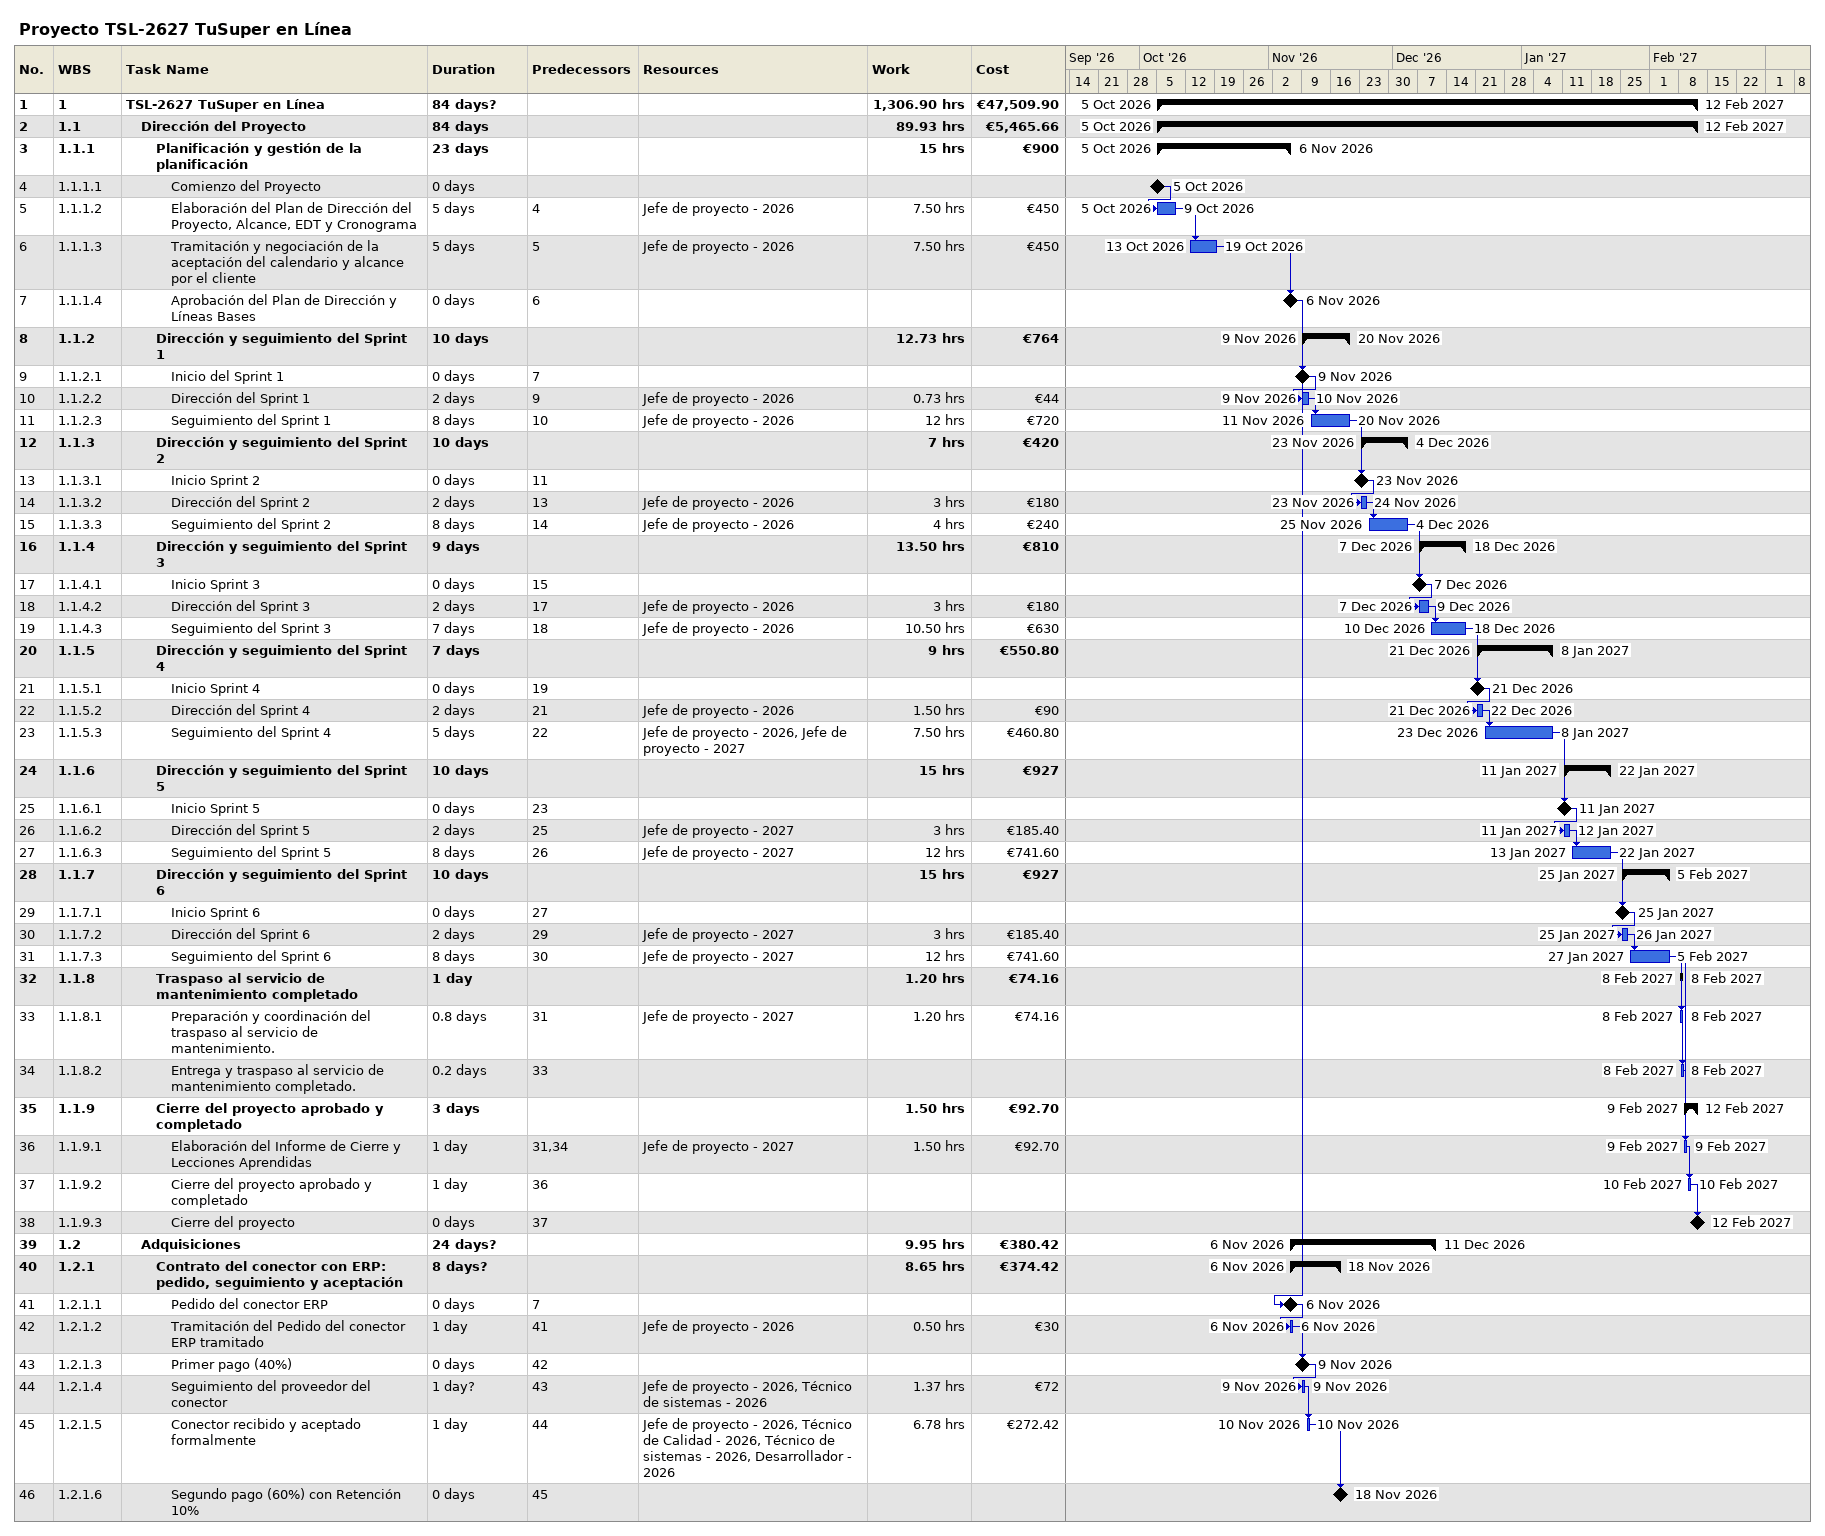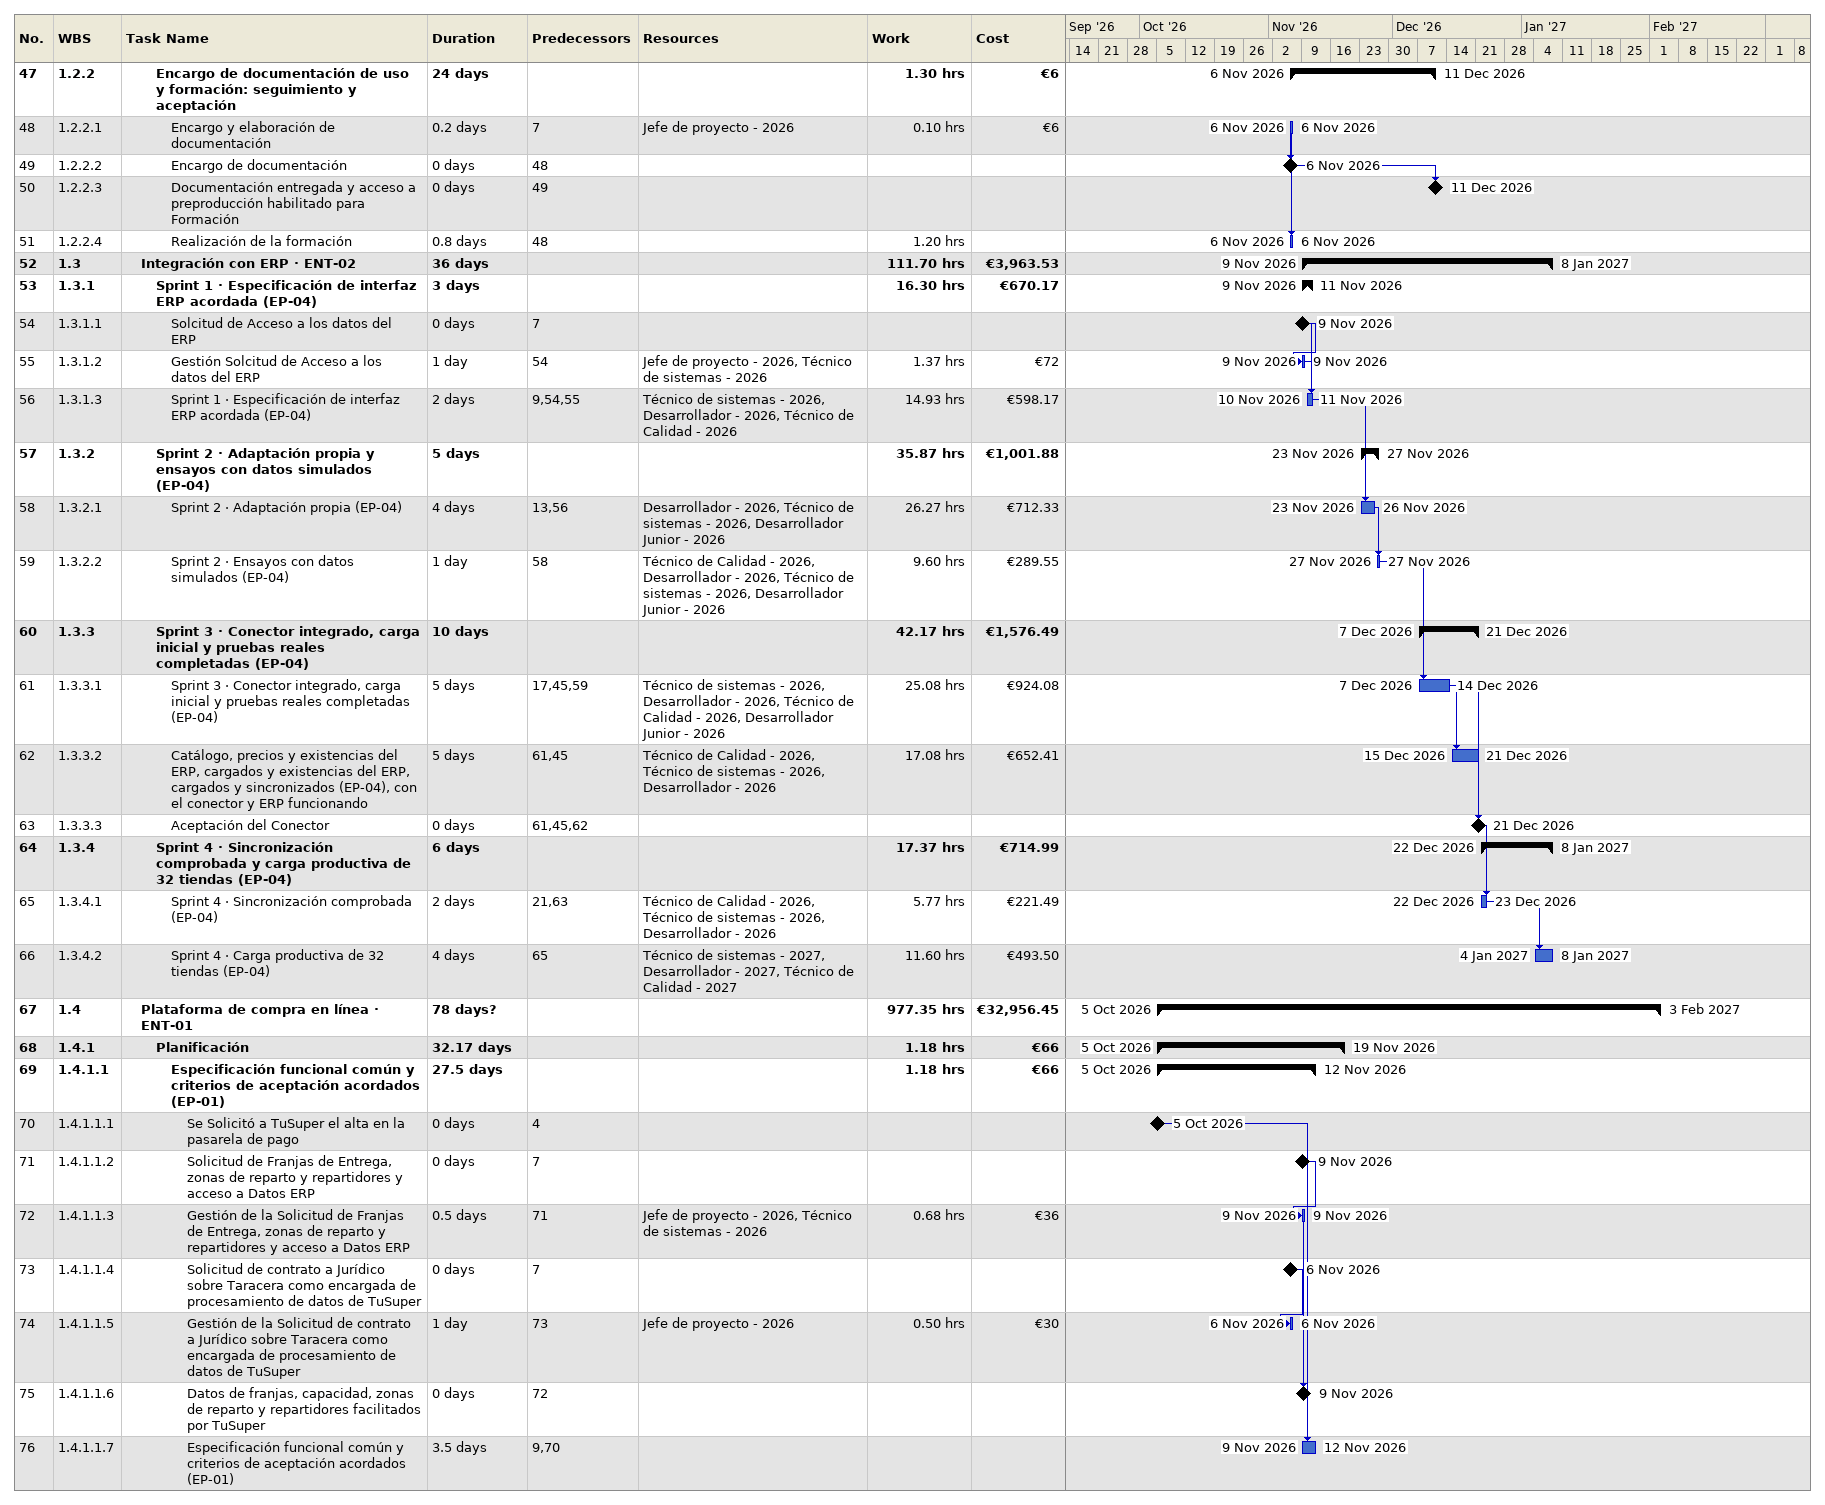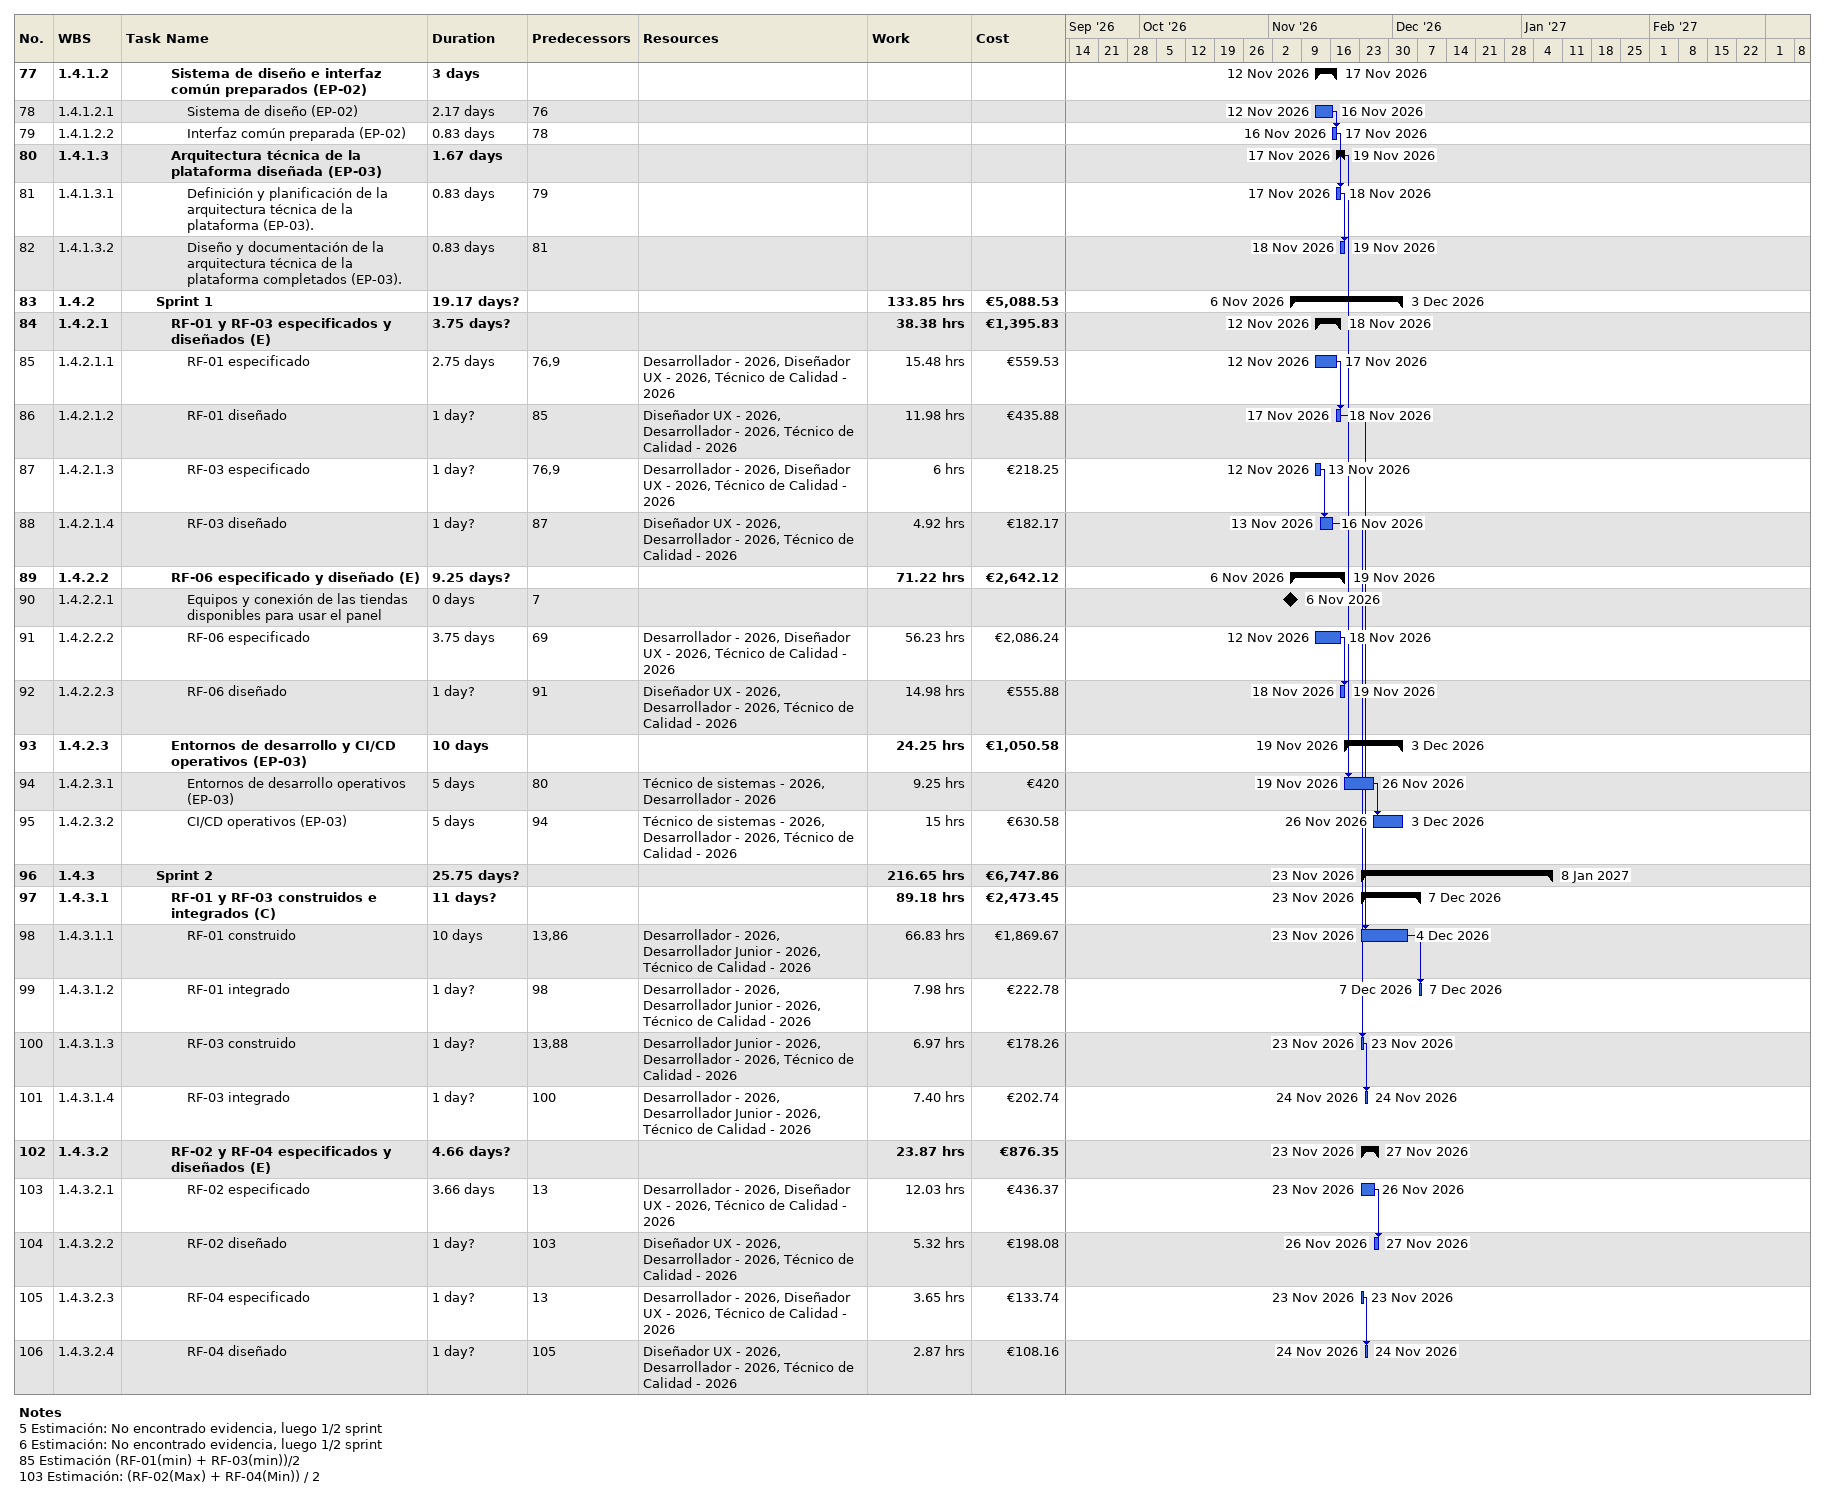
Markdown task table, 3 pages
Proyecto TSL-2627 TuSuper en Línea

| ID | WBS | Task | Duration | Start | Finish | Predecessors | Resources | Work (h) | Cost (€) |
|---|---|---|---|---|---|---|---|---|---|
| 1 | 1 | **TSL-2627 TuSuper en Línea** | 84d? | 2026-10-05 | 2027-02-12 |  |  | 1306.90 | 47509.90 |
| 2 | 1.1 | **Dirección del Proyecto** | 84d | 2026-10-05 | 2027-02-12 |  |  | 89.93 | 5465.66 |
| 3 | 1.1.1 | **Planificación y gestión de la planificación** | 23d | 2026-10-05 | 2026-11-06 |  |  | 15 | 900 |
| 4 | 1.1.1.1 | Comienzo del Proyecto | 0d | 2026-10-05 | 2026-10-05 |  |  |  |  |
| 5 | 1.1.1.2 | Elaboración del Plan de Dirección del Proyecto, Alcance, EDT y Cronograma | 5d | 2026-10-05 | 2026-10-09 | 4 | Jefe de proyecto - 2026 | 7.50 | 450 |
| 6 | 1.1.1.3 | Tramitación y negociación de la aceptación del calendario y alcance por el cliente | 5d | 2026-10-13 | 2026-10-19 | 5 | Jefe de proyecto - 2026 | 7.50 | 450 |
| 7 | 1.1.1.4 | Aprobación del Plan de Dirección y Líneas Bases | 0d | 2026-11-06 | 2026-11-06 | 6 |  |  |  |
| 8 | 1.1.2 | **Dirección y seguimiento del Sprint 1** | 10d | 2026-11-09 | 2026-11-20 |  |  | 12.73 | 764 |
| 9 | 1.1.2.1 | Inicio del Sprint 1 | 0d | 2026-11-09 | 2026-11-09 | 7 |  |  |  |
| 10 | 1.1.2.2 | Dirección del Sprint 1 | 2d | 2026-11-09 | 2026-11-10 | 9 | Jefe de proyecto - 2026 | 0.73 | 44 |
| 11 | 1.1.2.3 | Seguimiento del Sprint 1 | 8d | 2026-11-11 | 2026-11-20 | 10 | Jefe de proyecto - 2026 | 12 | 720 |
| 12 | 1.1.3 | **Dirección y seguimiento del Sprint 2** | 10d | 2026-11-23 | 2026-12-04 |  |  | 7 | 420 |
| 13 | 1.1.3.1 | Inicio Sprint 2 | 0d | 2026-11-23 | 2026-11-23 | 11 |  |  |  |
| 14 | 1.1.3.2 | Dirección del Sprint 2 | 2d | 2026-11-23 | 2026-11-24 | 13 | Jefe de proyecto - 2026 | 3 | 180 |
| 15 | 1.1.3.3 | Seguimiento del Sprint 2 | 8d | 2026-11-25 | 2026-12-04 | 14 | Jefe de proyecto - 2026 | 4 | 240 |
| 16 | 1.1.4 | **Dirección y seguimiento del Sprint 3** | 9d | 2026-12-07 | 2026-12-18 |  |  | 13.50 | 810 |
| 17 | 1.1.4.1 | Inicio Sprint 3 | 0d | 2026-12-07 | 2026-12-07 | 15 |  |  |  |
| 18 | 1.1.4.2 | Dirección del Sprint 3 | 2d | 2026-12-07 | 2026-12-09 | 17 | Jefe de proyecto - 2026 | 3 | 180 |
| 19 | 1.1.4.3 | Seguimiento del Sprint 3 | 7d | 2026-12-10 | 2026-12-18 | 18 | Jefe de proyecto - 2026 | 10.50 | 630 |
| 20 | 1.1.5 | **Dirección y seguimiento del Sprint 4** | 7d | 2026-12-21 | 2027-01-08 |  |  | 9 | 550.80 |
| 21 | 1.1.5.1 | Inicio Sprint 4 | 0d | 2026-12-21 | 2026-12-21 | 19 |  |  |  |
| 22 | 1.1.5.2 | Dirección del Sprint 4 | 2d | 2026-12-21 | 2026-12-22 | 21 | Jefe de proyecto - 2026 | 1.50 | 90 |
| 23 | 1.1.5.3 | Seguimiento del Sprint 4 | 5d | 2026-12-23 | 2027-01-08 | 22 | Jefe de proyecto - 2026, Jefe de proyecto - 2027 | 7.50 | 460.80 |
| 24 | 1.1.6 | **Dirección y seguimiento del Sprint 5** | 10d | 2027-01-11 | 2027-01-22 |  |  | 15 | 927 |
| 25 | 1.1.6.1 | Inicio Sprint 5 | 0d | 2027-01-11 | 2027-01-11 | 23 |  |  |  |
| 26 | 1.1.6.2 | Dirección del Sprint 5 | 2d | 2027-01-11 | 2027-01-12 | 25 | Jefe de proyecto - 2027 | 3 | 185.40 |
| 27 | 1.1.6.3 | Seguimiento del Sprint 5 | 8d | 2027-01-13 | 2027-01-22 | 26 | Jefe de proyecto - 2027 | 12 | 741.60 |
| 28 | 1.1.7 | **Dirección y seguimiento del Sprint 6** | 10d | 2027-01-25 | 2027-02-05 |  |  | 15 | 927 |
| 29 | 1.1.7.1 | Inicio Sprint 6 | 0d | 2027-01-25 | 2027-01-25 | 27 |  |  |  |
| 30 | 1.1.7.2 | Dirección del Sprint 6 | 2d | 2027-01-25 | 2027-01-26 | 29 | Jefe de proyecto - 2027 | 3 | 185.40 |
| 31 | 1.1.7.3 | Seguimiento del Sprint 6 | 8d | 2027-01-27 | 2027-02-05 | 30 | Jefe de proyecto - 2027 | 12 | 741.60 |
| 32 | 1.1.8 | **Traspaso al servicio de mantenimiento completado** | 1d | 2027-02-08 | 2027-02-08 |  |  | 1.20 | 74.16 |
| 33 | 1.1.8.1 | Preparación y coordinación del traspaso al servicio de mantenimiento. | 0.8d | 2027-02-08 | 2027-02-08 | 31 | Jefe de proyecto - 2027 | 1.20 | 74.16 |
| 34 | 1.1.8.2 | Entrega y traspaso al servicio de mantenimiento completado. | 0.2d | 2027-02-08 | 2027-02-08 | 33 |  |  |  |
| 35 | 1.1.9 | **Cierre del proyecto aprobado y completado** | 3d | 2027-02-09 | 2027-02-12 |  |  | 1.50 | 92.70 |
| 36 | 1.1.9.1 | Elaboración del Informe de Cierre y Lecciones Aprendidas | 1d | 2027-02-09 | 2027-02-09 | 31, 34 | Jefe de proyecto - 2027 | 1.50 | 92.70 |
| 37 | 1.1.9.2 | Cierre del proyecto aprobado y completado | 1d | 2027-02-10 | 2027-02-10 | 36 |  |  |  |
| 38 | 1.1.9.3 | Cierre del proyecto | 0d | 2027-02-12 | 2027-02-12 | 37 |  |  |  |
| 39 | 1.2 | **Adquisiciones** | 24d? | 2026-11-06 | 2026-12-11 |  |  | 9.95 | 380.42 |
| 40 | 1.2.1 | **Contrato del conector con ERP: pedido, seguimiento y aceptación** | 8d? | 2026-11-06 | 2026-11-18 |  |  | 8.65 | 374.42 |
| 41 | 1.2.1.1 | Pedido del conector ERP | 0d | 2026-11-06 | 2026-11-06 | 7 |  |  |  |
| 42 | 1.2.1.2 | Tramitación del Pedido del conector ERP tramitado | 1d | 2026-11-06 | 2026-11-06 | 41 | Jefe de proyecto - 2026 | 0.50 | 30 |
| 43 | 1.2.1.3 | Primer pago (40%) | 0d | 2026-11-09 | 2026-11-09 | 42 |  |  |  |
| 44 | 1.2.1.4 | Seguimiento del proveedor del conector | 1d? | 2026-11-09 | 2026-11-09 | 43 | Jefe de proyecto - 2026, Técnico de sistemas - 2026 | 1.37 | 72 |
| 45 | 1.2.1.5 | Conector recibido y aceptado formalmente | 1d | 2026-11-10 | 2026-11-10 | 44 | Jefe de proyecto - 2026, Técnico de Calidad - 2026, Técnico de sistemas - 2026, Desarrollador - 2026 | 6.78 | 272.42 |
| 46 | 1.2.1.6 | Segundo pago (60%) con Retención 10% | 0d | 2026-11-18 | 2026-11-18 | 45 |  |  |  |
| 47 | 1.2.2 | **Encargo de documentación de uso y formación: seguimiento y aceptación** | 24d | 2026-11-06 | 2026-12-11 |  |  | 1.30 | 6 |
| 48 | 1.2.2.1 | Encargo y elaboración de documentación | 0.2d | 2026-11-06 | 2026-11-06 | 7 | Jefe de proyecto - 2026 | 0.10 | 6 |
| 49 | 1.2.2.2 | Encargo de documentación | 0d | 2026-11-06 | 2026-11-06 | 48 |  |  |  |
| 50 | 1.2.2.3 | Documentación entregada y acceso a preproducción habilitado para Formación | 0d | 2026-12-11 | 2026-12-11 | 49 |  |  |  |
| 51 | 1.2.2.4 | Realización de la formación | 0.8d | 2026-11-06 | 2026-11-06 | 48 |  | 1.20 |  |
| 52 | 1.3 | **Integración con ERP · ENT-02** | 36d | 2026-11-09 | 2027-01-08 |  |  | 111.70 | 3963.53 |
| 53 | 1.3.1 | **Sprint 1 · Especificación de interfaz ERP acordada (EP-04)** | 3d | 2026-11-09 | 2026-11-11 |  |  | 16.30 | 670.17 |
| 54 | 1.3.1.1 | Solcitud de Acceso a los datos del ERP | 0d | 2026-11-09 | 2026-11-09 | 7 |  |  |  |
| 55 | 1.3.1.2 | Gestión Solcitud de Acceso a los datos del ERP | 1d | 2026-11-09 | 2026-11-09 | 54 | Jefe de proyecto - 2026, Técnico de sistemas - 2026 | 1.37 | 72 |
| 56 | 1.3.1.3 | Sprint 1 · Especificación de interfaz ERP acordada (EP-04) | 2d | 2026-11-10 | 2026-11-11 | 9, 54, 55 | Técnico de sistemas - 2026, Desarrollador - 2026, Técnico de Calidad - 2026 | 14.93 | 598.17 |
| 57 | 1.3.2 | **Sprint 2 · Adaptación propia y ensayos con datos simulados (EP-04)** | 5d | 2026-11-23 | 2026-11-27 |  |  | 35.87 | 1001.88 |
| 58 | 1.3.2.1 | Sprint 2 · Adaptación propia (EP-04) | 4d | 2026-11-23 | 2026-11-26 | 13, 56 | Desarrollador - 2026, Técnico de sistemas - 2026, Desarrollador Junior - 2026 | 26.27 | 712.33 |
| 59 | 1.3.2.2 | Sprint 2 · Ensayos con datos simulados (EP-04) | 1d | 2026-11-27 | 2026-11-27 | 58 | Técnico de Calidad - 2026, Desarrollador - 2026, Técnico de sistemas - 2026, Desarrollador Junior - 2026 | 9.60 | 289.55 |
| 60 | 1.3.3 | **Sprint 3 · Conector integrado, carga inicial y pruebas reales completadas (EP-04)** | 10d | 2026-12-07 | 2026-12-21 |  |  | 42.17 | 1576.49 |
| 61 | 1.3.3.1 | Sprint 3 · Conector integrado, carga inicial y pruebas reales completadas (EP-04) | 5d | 2026-12-07 | 2026-12-14 | 17, 45, 59 | Técnico de sistemas - 2026, Desarrollador - 2026, Técnico de Calidad - 2026, Desarrollador Junior - 2026 | 25.08 | 924.08 |
| 62 | 1.3.3.2 | Catálogo, precios y existencias del ERP, cargados y existencias del ERP, cargados y sincronizados (EP-04), con el conector y ERP funcionando | 5d | 2026-12-15 | 2026-12-21 | 61, 45 | Técnico de Calidad - 2026, Técnico de sistemas - 2026, Desarrollador - 2026 | 17.08 | 652.41 |
| 63 | 1.3.3.3 | Aceptación del Conector | 0d | 2026-12-21 | 2026-12-21 | 61, 45, 62 |  |  |  |
| 64 | 1.3.4 | **Sprint 4 · Sincronización comprobada y carga productiva de 32 tiendas (EP-04)** | 6d | 2026-12-22 | 2027-01-08 |  |  | 17.37 | 714.99 |
| 65 | 1.3.4.1 | Sprint 4 · Sincronización comprobada (EP-04) | 2d | 2026-12-22 | 2026-12-23 | 21, 63 | Técnico de Calidad - 2026, Técnico de sistemas - 2026, Desarrollador - 2026 | 5.77 | 221.49 |
| 66 | 1.3.4.2 | Sprint 4 · Carga productiva de 32 tiendas (EP-04) | 4d | 2027-01-04 | 2027-01-08 | 65 | Técnico de sistemas - 2027, Desarrollador - 2027, Técnico de Calidad - 2027 | 11.60 | 493.50 |
| 67 | 1.4 | **Plataforma de compra en línea · ENT-01** | 78d? | 2026-10-05 | 2027-02-03 |  |  | 977.35 | 32956.45 |
| 68 | 1.4.1 | **Planificación** | 32.17d | 2026-10-05 | 2026-11-19 |  |  | 1.18 | 66 |
| 69 | 1.4.1.1 | **Especificación funcional común y criterios de aceptación acordados (EP-01)** | 27.5d | 2026-10-05 | 2026-11-12 |  |  | 1.18 | 66 |
| 70 | 1.4.1.1.1 | Se Solicitó a TuSuper el alta en la pasarela de pago | 0d | 2026-10-05 | 2026-10-05 | 4 |  |  |  |
| 71 | 1.4.1.1.2 | Solicitud de Franjas de Entrega, zonas de reparto y repartidores y acceso a Datos ERP | 0d | 2026-11-09 | 2026-11-09 | 7 |  |  |  |
| 72 | 1.4.1.1.3 | Gestión de la Solicitud de Franjas de Entrega, zonas de reparto y repartidores y acceso a Datos ERP | 0.5d | 2026-11-09 | 2026-11-09 | 71 | Jefe de proyecto - 2026, Técnico de sistemas - 2026 | 0.68 | 36 |
| 73 | 1.4.1.1.4 | Solicitud de contrato a Jurídico sobre Taracera como encargada de procesamiento de datos de TuSuper | 0d | 2026-11-06 | 2026-11-06 | 7 |  |  |  |
| 74 | 1.4.1.1.5 | Gestión de la Solicitud de contrato a Jurídico sobre Taracera como encargada de procesamiento de datos de TuSuper | 1d | 2026-11-06 | 2026-11-06 | 73 | Jefe de proyecto - 2026 | 0.50 | 30 |
| 75 | 1.4.1.1.6 | Datos de franjas, capacidad, zonas de reparto y repartidores facilitados por TuSuper | 0d | 2026-11-09 | 2026-11-09 | 72 |  |  |  |
| 76 | 1.4.1.1.7 | Especificación funcional común y criterios de aceptación acordados (EP-01) | 3.5d | 2026-11-09 | 2026-11-12 | 9, 70 |  |  |  |
| 77 | 1.4.1.2 | **Sistema de diseño e interfaz común preparados (EP-02)** | 3d | 2026-11-12 | 2026-11-17 |  |  |  |  |
| 78 | 1.4.1.2.1 | Sistema de diseño (EP-02) | 2.17d | 2026-11-12 | 2026-11-16 | 76 |  |  |  |
| 79 | 1.4.1.2.2 | Interfaz común preparada (EP-02) | 0.83d | 2026-11-16 | 2026-11-17 | 78 |  |  |  |
| 80 | 1.4.1.3 | **Arquitectura técnica de la plataforma diseñada (EP-03)** | 1.67d | 2026-11-17 | 2026-11-19 |  |  |  |  |
| 81 | 1.4.1.3.1 | Definición y planificación de la arquitectura técnica de la plataforma (EP-03). | 0.83d | 2026-11-17 | 2026-11-18 | 79 |  |  |  |
| 82 | 1.4.1.3.2 | Diseño y documentación de la arquitectura técnica de la plataforma completados (EP-03). | 0.83d | 2026-11-18 | 2026-11-19 | 81 |  |  |  |
| 83 | 1.4.2 | **Sprint 1** | 19.17d? | 2026-11-06 | 2026-12-03 |  |  | 133.85 | 5088.53 |
| 84 | 1.4.2.1 | **RF-01 y RF-03 especificados y diseñados (E)** | 3.75d? | 2026-11-12 | 2026-11-18 |  |  | 38.38 | 1395.83 |
| 85 | 1.4.2.1.1 | RF-01 especificado | 2.75d | 2026-11-12 | 2026-11-17 | 76, 9 | Desarrollador - 2026, Diseñador UX - 2026, Técnico de Calidad - 2026 | 15.48 | 559.53 |
| 86 | 1.4.2.1.2 | RF-01 diseñado | 1d? | 2026-11-17 | 2026-11-18 | 85 | Diseñador UX - 2026, Desarrollador - 2026, Técnico de Calidad - 2026 | 11.98 | 435.88 |
| 87 | 1.4.2.1.3 | RF-03 especificado | 1d? | 2026-11-12 | 2026-11-13 | 76, 9 | Desarrollador - 2026, Diseñador UX - 2026, Técnico de Calidad - 2026 | 6 | 218.25 |
| 88 | 1.4.2.1.4 | RF-03 diseñado | 1d? | 2026-11-13 | 2026-11-16 | 87 | Diseñador UX - 2026, Desarrollador - 2026, Técnico de Calidad - 2026 | 4.92 | 182.17 |
| 89 | 1.4.2.2 | **RF-06 especificado y diseñado (E)** | 9.25d? | 2026-11-06 | 2026-11-19 |  |  | 71.22 | 2642.12 |
| 90 | 1.4.2.2.1 | Equipos y conexión de las tiendas disponibles para usar el panel | 0d | 2026-11-06 | 2026-11-06 | 7 |  |  |  |
| 91 | 1.4.2.2.2 | RF-06 especificado | 3.75d | 2026-11-12 | 2026-11-18 | 69 | Desarrollador - 2026, Diseñador UX - 2026, Técnico de Calidad - 2026 | 56.23 | 2086.24 |
| 92 | 1.4.2.2.3 | RF-06 diseñado | 1d? | 2026-11-18 | 2026-11-19 | 91 | Diseñador UX - 2026, Desarrollador - 2026, Técnico de Calidad - 2026 | 14.98 | 555.88 |
| 93 | 1.4.2.3 | **Entornos de desarrollo y CI/CD operativos (EP-03)** | 10d | 2026-11-19 | 2026-12-03 |  |  | 24.25 | 1050.58 |
| 94 | 1.4.2.3.1 | Entornos de desarrollo operativos (EP-03) | 5d | 2026-11-19 | 2026-11-26 | 80 | Técnico de sistemas - 2026, Desarrollador - 2026 | 9.25 | 420 |
| 95 | 1.4.2.3.2 | CI/CD operativos (EP-03) | 5d | 2026-11-26 | 2026-12-03 | 94 | Técnico de sistemas - 2026, Desarrollador - 2026, Técnico de Calidad - 2026 | 15 | 630.58 |
| 96 | 1.4.3 | **Sprint 2** | 25.75d? | 2026-11-23 | 2027-01-08 |  |  | 216.65 | 6747.86 |
| 97 | 1.4.3.1 | **RF-01 y RF-03 construidos e integrados (C)** | 11d? | 2026-11-23 | 2026-12-07 |  |  | 89.18 | 2473.45 |
| 98 | 1.4.3.1.1 | RF-01 construido | 10d | 2026-11-23 | 2026-12-04 | 13, 86 | Desarrollador - 2026, Desarrollador Junior - 2026, Técnico de Calidad - 2026 | 66.83 | 1869.67 |
| 99 | 1.4.3.1.2 | RF-01 integrado | 1d? | 2026-12-07 | 2026-12-07 | 98 | Desarrollador - 2026, Desarrollador Junior - 2026, Técnico de Calidad - 2026 | 7.98 | 222.78 |
| 100 | 1.4.3.1.3 | RF-03 construido | 1d? | 2026-11-23 | 2026-11-23 | 13, 88 | Desarrollador Junior - 2026, Desarrollador - 2026, Técnico de Calidad - 2026 | 6.97 | 178.26 |
| 101 | 1.4.3.1.4 | RF-03 integrado | 1d? | 2026-11-24 | 2026-11-24 | 100 | Desarrollador - 2026, Desarrollador Junior - 2026, Técnico de Calidad - 2026 | 7.40 | 202.74 |
| 102 | 1.4.3.2 | **RF-02 y RF-04 especificados y diseñados (E)** | 4.66d? | 2026-11-23 | 2026-11-27 |  |  | 23.87 | 876.35 |
| 103 | 1.4.3.2.1 | RF-02 especificado | 3.66d | 2026-11-23 | 2026-11-26 | 13 | Desarrollador - 2026, Diseñador UX - 2026, Técnico de Calidad - 2026 | 12.03 | 436.37 |
| 104 | 1.4.3.2.2 | RF-02 diseñado | 1d? | 2026-11-26 | 2026-11-27 | 103 | Diseñador UX - 2026, Desarrollador - 2026, Técnico de Calidad - 2026 | 5.32 | 198.08 |
| 105 | 1.4.3.2.3 | RF-04 especificado | 1d? | 2026-11-23 | 2026-11-23 | 13 | Desarrollador - 2026, Diseñador UX - 2026, Técnico de Calidad - 2026 | 3.65 | 133.74 |
| 106 | 1.4.3.2.4 | RF-04 diseñado | 1d? | 2026-11-24 | 2026-11-24 | 105 | Diseñador UX - 2026, Desarrollador - 2026, Técnico de Calidad - 2026 | 2.87 | 108.16 |

Notes
- 5: Estimación: No encontrado evidencia, luego 1/2 sprint
- 6: Estimación: No encontrado evidencia, luego 1/2 sprint
- 85: Estimación (RF-01(min) + RF-03(min))/2
- 103: Estimación: (RF-02(Max) + RF-04(Min)) / 2
